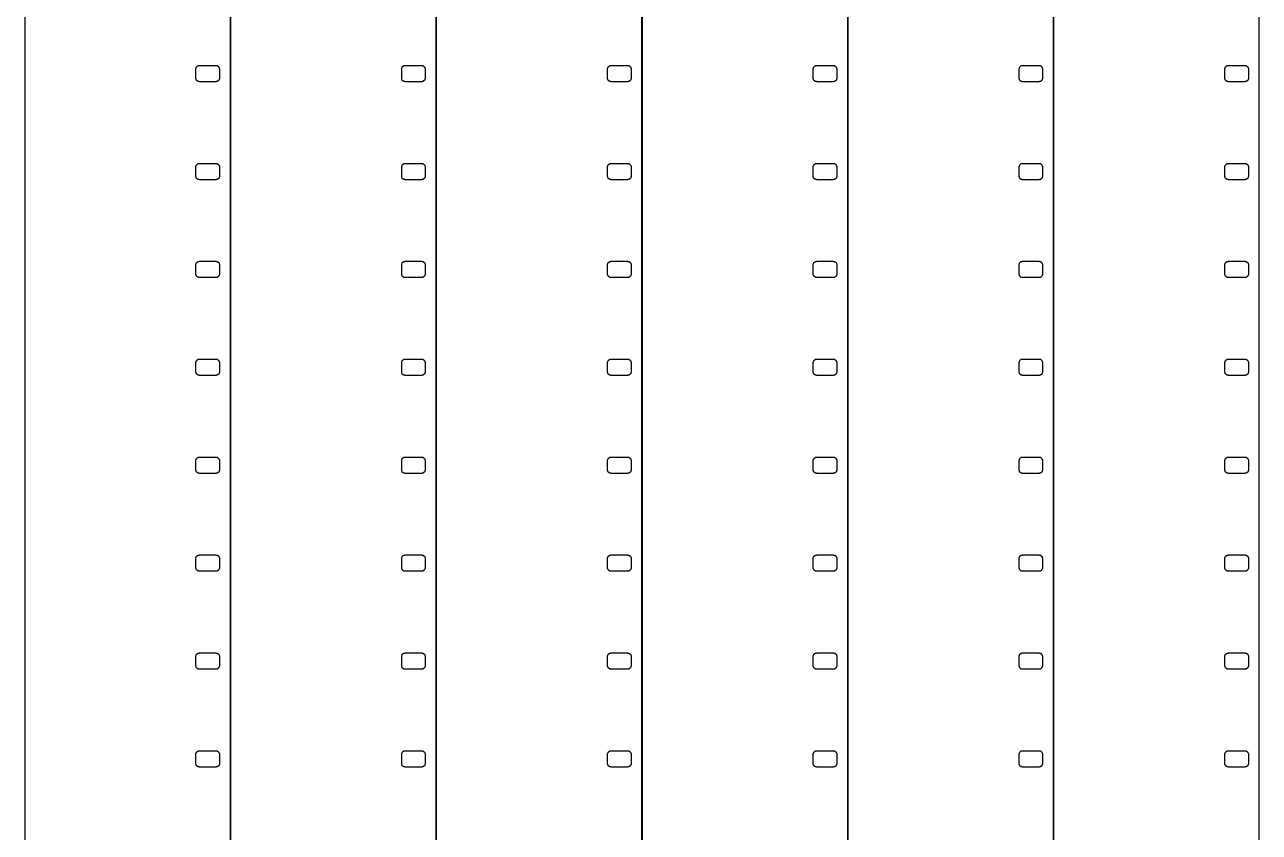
# Model space of a CAD drawing. Header units: metres. Extents: x -8 to 184, y -126 to 126.
# Drawn here: x 88.1 to 184.1, y -62.9 to 0 of the extents above; entities that cross this region are included whole.
import ezdxf

# ---------------------------------------------------------------- set-up
doc = ezdxf.new("R2010")
doc.units = ezdxf.units.M

msp = doc.modelspace()

# ---------------------------------------------------------------- linework, layer by layer
for p, q in [((88.06, 125.73), (88.06, -125.73)), ((104.06, -125.73), (104.06, 125.73)), ((104.07, 125.73), (104.07, -125.73)), ((120.07, -125.73), (120.07, 125.73)), ((120.08, 125.73), (120.08, -125.73)), ((136.08, -125.73), (136.08, 125.73)), ((136.09, 125.73), (136.09, -125.73)), ((152.09, -125.73), (152.09, 125.73)), ((152.1, 125.73), (152.1, -125.73)), ((168.1, -125.73), (168.1, 125.73)), ((168.11, 125.73), (168.11, -125.73)), ((184.11, -125.73), (184.11, 125.73)), ((101.381, -3.42499), (101.429, -3.27805)), ((101.381, -4.19499), (101.381, -3.42499)), ((101.429, -3.27805), (101.554, -3.18723)), ((101.554, -3.18723), (101.631, -3.18723)), ((101.631, -3.18723), (101.631, -3.17499)), ((101.631, -3.17499), (102.96, -3.17499)), ((102.96, -3.17499), (102.96, -3.18723)), ((102.96, -3.18723), (103.037, -3.18723)), ((103.037, -3.18723), (103.162, -3.27805)), ((103.162, -3.27805), (103.21, -3.42499)), ((103.21, -3.42499), (103.21, -4.19499)), ((117.391, -3.42499), (117.439, -3.27805)), ((117.391, -4.19499), (117.391, -3.42499)), ((117.439, -3.27805), (117.564, -3.18723)), ((117.564, -3.18723), (117.641, -3.18723)), ((117.641, -3.18723), (117.641, -3.17499)), ((117.641, -3.17499), (118.97, -3.17499)), ((118.97, -3.17499), (118.97, -3.18723)), ((118.97, -3.18723), (119.047, -3.18723)), ((119.047, -3.18723), (119.172, -3.27805)), ((119.172, -3.27805), (119.22, -3.42499)), ((119.22, -3.42499), (119.22, -4.19499)), ((133.401, -3.42499), (133.449, -3.27805)), ((133.401, -4.19499), (133.401, -3.42499)), ((133.449, -3.27805), (133.574, -3.18723)), ((133.574, -3.18723), (133.651, -3.18723)), ((133.651, -3.18723), (133.651, -3.17499)), ((133.651, -3.17499), (134.98, -3.17499)), ((134.98, -3.17499), (134.98, -3.18723)), ((134.98, -3.18723), (135.057, -3.18723)), ((135.057, -3.18723), (135.182, -3.27805)), ((135.182, -3.27805), (135.23, -3.42499)), ((135.23, -3.42499), (135.23, -4.19499)), ((149.411, -3.42499), (149.459, -3.27805)), ((149.411, -4.19499), (149.411, -3.42499)), ((149.459, -3.27805), (149.584, -3.18723)), ((149.584, -3.18723), (149.661, -3.18723)), ((149.661, -3.18723), (149.661, -3.17499)), ((149.661, -3.17499), (150.99, -3.17499)), ((150.99, -3.17499), (150.99, -3.18723)), ((150.99, -3.18723), (151.067, -3.18723)), ((151.067, -3.18723), (151.192, -3.27805)), ((151.192, -3.27805), (151.24, -3.42499)), ((151.24, -3.42499), (151.24, -4.19499)), ((165.421, -3.42499), (165.469, -3.27805)), ((165.421, -4.19499), (165.421, -3.42499)), ((165.469, -3.27805), (165.594, -3.18723)), ((165.594, -3.18723), (165.671, -3.18723)), ((165.671, -3.18723), (165.671, -3.17499)), ((165.671, -3.17499), (167, -3.17499)), ((167, -3.17499), (167, -3.18723)), ((167, -3.18723), (167.077, -3.18723)), ((167.077, -3.18723), (167.202, -3.27805)), ((167.202, -3.27805), (167.25, -3.42499)), ((167.25, -3.42499), (167.25, -4.19499)), ((181.431, -3.42499), (181.479, -3.27805)), ((181.431, -4.19499), (181.431, -3.42499)), ((181.479, -3.27805), (181.604, -3.18723)), ((181.604, -3.18723), (181.681, -3.18723)), ((181.681, -3.18723), (181.681, -3.17499)), ((181.681, -3.17499), (183.01, -3.17499)), ((183.01, -3.17499), (183.01, -3.18723)), ((183.01, -3.18723), (183.087, -3.18723)), ((183.087, -3.18723), (183.212, -3.27805)), ((183.212, -3.27805), (183.26, -3.42499)), ((183.26, -3.42499), (183.26, -4.19499)), ((101.429, -4.34193), (101.381, -4.19499)), ((101.554, -4.43275), (101.429, -4.34193)), ((101.631, -4.43275), (101.554, -4.43275)), ((101.631, -4.44499), (101.631, -4.43275)), ((102.96, -4.44499), (101.631, -4.44499)), ((103.037, -4.43275), (102.96, -4.43275)), ((102.96, -4.43275), (102.96, -4.44499)), ((103.162, -4.34193), (103.037, -4.43275)), ((103.21, -4.19499), (103.162, -4.34193)), ((117.439, -4.34193), (117.391, -4.19499)), ((117.564, -4.43275), (117.439, -4.34193)), ((117.641, -4.43275), (117.564, -4.43275)), ((117.641, -4.44499), (117.641, -4.43275)), ((118.97, -4.44499), (117.641, -4.44499)), ((119.047, -4.43275), (118.97, -4.43275)), ((118.97, -4.43275), (118.97, -4.44499)), ((119.172, -4.34193), (119.047, -4.43275)), ((119.22, -4.19499), (119.172, -4.34193)), ((133.449, -4.34193), (133.401, -4.19499)), ((133.574, -4.43275), (133.449, -4.34193)), ((133.651, -4.43275), (133.574, -4.43275)), ((133.651, -4.44499), (133.651, -4.43275)), ((134.98, -4.44499), (133.651, -4.44499)), ((135.057, -4.43275), (134.98, -4.43275)), ((134.98, -4.43275), (134.98, -4.44499)), ((135.182, -4.34193), (135.057, -4.43275)), ((135.23, -4.19499), (135.182, -4.34193)), ((149.459, -4.34193), (149.411, -4.19499)), ((149.584, -4.43275), (149.459, -4.34193)), ((149.661, -4.43275), (149.584, -4.43275)), ((149.661, -4.44499), (149.661, -4.43275)), ((150.99, -4.44499), (149.661, -4.44499)), ((151.067, -4.43275), (150.99, -4.43275)), ((150.99, -4.43275), (150.99, -4.44499)), ((151.192, -4.34193), (151.067, -4.43275)), ((151.24, -4.19499), (151.192, -4.34193)), ((165.469, -4.34193), (165.421, -4.19499)), ((165.594, -4.43275), (165.469, -4.34193)), ((165.671, -4.43275), (165.594, -4.43275)), ((165.671, -4.44499), (165.671, -4.43275)), ((167, -4.44499), (165.671, -4.44499)), ((167.077, -4.43275), (167, -4.43275)), ((167, -4.43275), (167, -4.44499)), ((167.202, -4.34193), (167.077, -4.43275)), ((167.25, -4.19499), (167.202, -4.34193)), ((181.479, -4.34193), (181.431, -4.19499)), ((181.604, -4.43275), (181.479, -4.34193)), ((181.681, -4.43275), (181.604, -4.43275)), ((181.681, -4.44499), (181.681, -4.43275)), ((183.01, -4.44499), (181.681, -4.44499)), ((183.087, -4.43275), (183.01, -4.43275)), ((183.01, -4.43275), (183.01, -4.44499)), ((183.212, -4.34193), (183.087, -4.43275)), ((183.26, -4.19499), (183.212, -4.34193)), ((101.381, -11.045), (101.429, -10.898)), ((101.381, -11.815), (101.381, -11.045)), ((101.429, -10.898), (101.554, -10.8072)), ((101.554, -10.8072), (101.631, -10.8072)), ((101.631, -10.8072), (101.631, -10.795)), ((101.631, -10.795), (102.96, -10.795)), ((102.96, -10.795), (102.96, -10.8072)), ((102.96, -10.8072), (103.037, -10.8072)), ((103.037, -10.8072), (103.162, -10.898)), ((103.162, -10.898), (103.21, -11.045)), ((103.21, -11.045), (103.21, -11.815)), ((117.391, -11.045), (117.439, -10.898)), ((117.391, -11.815), (117.391, -11.045)), ((117.439, -10.898), (117.564, -10.8072)), ((117.564, -10.8072), (117.641, -10.8072)), ((117.641, -10.8072), (117.641, -10.795)), ((117.641, -10.795), (118.97, -10.795)), ((118.97, -10.795), (118.97, -10.8072)), ((118.97, -10.8072), (119.047, -10.8072)), ((119.047, -10.8072), (119.172, -10.898)), ((119.172, -10.898), (119.22, -11.045)), ((119.22, -11.045), (119.22, -11.815)), ((133.401, -11.045), (133.449, -10.898)), ((133.401, -11.815), (133.401, -11.045)), ((133.449, -10.898), (133.574, -10.8072)), ((133.574, -10.8072), (133.651, -10.8072)), ((133.651, -10.8072), (133.651, -10.795)), ((133.651, -10.795), (134.98, -10.795)), ((134.98, -10.795), (134.98, -10.8072)), ((134.98, -10.8072), (135.057, -10.8072)), ((135.057, -10.8072), (135.182, -10.898)), ((135.182, -10.898), (135.23, -11.045)), ((135.23, -11.045), (135.23, -11.815)), ((149.411, -11.045), (149.459, -10.898)), ((149.411, -11.815), (149.411, -11.045)), ((149.459, -10.898), (149.584, -10.8072)), ((149.584, -10.8072), (149.661, -10.8072)), ((149.661, -10.8072), (149.661, -10.795)), ((149.661, -10.795), (150.99, -10.795)), ((150.99, -10.795), (150.99, -10.8072)), ((150.99, -10.8072), (151.067, -10.8072)), ((151.067, -10.8072), (151.192, -10.898)), ((151.192, -10.898), (151.24, -11.045)), ((151.24, -11.045), (151.24, -11.815)), ((165.421, -11.045), (165.469, -10.898)), ((165.421, -11.815), (165.421, -11.045)), ((165.469, -10.898), (165.594, -10.8072)), ((165.594, -10.8072), (165.671, -10.8072)), ((165.671, -10.8072), (165.671, -10.795)), ((165.671, -10.795), (167, -10.795)), ((167, -10.795), (167, -10.8072)), ((167, -10.8072), (167.077, -10.8072)), ((167.077, -10.8072), (167.202, -10.898)), ((167.202, -10.898), (167.25, -11.045)), ((167.25, -11.045), (167.25, -11.815)), ((181.431, -11.045), (181.479, -10.898)), ((181.431, -11.815), (181.431, -11.045)), ((181.479, -10.898), (181.604, -10.8072)), ((181.604, -10.8072), (181.681, -10.8072)), ((181.681, -10.8072), (181.681, -10.795)), ((181.681, -10.795), (183.01, -10.795)), ((183.01, -10.795), (183.01, -10.8072)), ((183.01, -10.8072), (183.087, -10.8072)), ((183.087, -10.8072), (183.212, -10.898)), ((183.212, -10.898), (183.26, -11.045)), ((183.26, -11.045), (183.26, -11.815)), ((101.429, -11.9619), (101.381, -11.815)), ((101.554, -12.0527), (101.429, -11.9619)), ((101.631, -12.0527), (101.554, -12.0527)), ((101.631, -12.065), (101.631, -12.0527)), ((102.96, -12.065), (101.631, -12.065)), ((103.037, -12.0527), (102.96, -12.0527)), ((102.96, -12.0527), (102.96, -12.065)), ((103.162, -11.9619), (103.037, -12.0527)), ((103.21, -11.815), (103.162, -11.9619)), ((117.439, -11.9619), (117.391, -11.815)), ((117.564, -12.0527), (117.439, -11.9619)), ((117.641, -12.0527), (117.564, -12.0527)), ((117.641, -12.065), (117.641, -12.0527)), ((118.97, -12.065), (117.641, -12.065)), ((119.047, -12.0527), (118.97, -12.0527)), ((118.97, -12.0527), (118.97, -12.065)), ((119.172, -11.9619), (119.047, -12.0527)), ((119.22, -11.815), (119.172, -11.9619)), ((133.449, -11.9619), (133.401, -11.815)), ((133.574, -12.0527), (133.449, -11.9619)), ((133.651, -12.0527), (133.574, -12.0527)), ((133.651, -12.065), (133.651, -12.0527)), ((134.98, -12.065), (133.651, -12.065)), ((135.057, -12.0527), (134.98, -12.0527)), ((134.98, -12.0527), (134.98, -12.065)), ((135.182, -11.9619), (135.057, -12.0527)), ((135.23, -11.815), (135.182, -11.9619)), ((149.459, -11.9619), (149.411, -11.815)), ((149.584, -12.0527), (149.459, -11.9619)), ((149.661, -12.0527), (149.584, -12.0527)), ((149.661, -12.065), (149.661, -12.0527)), ((150.99, -12.065), (149.661, -12.065)), ((151.067, -12.0527), (150.99, -12.0527)), ((150.99, -12.0527), (150.99, -12.065)), ((151.192, -11.9619), (151.067, -12.0527)), ((151.24, -11.815), (151.192, -11.9619)), ((165.469, -11.9619), (165.421, -11.815)), ((165.594, -12.0527), (165.469, -11.9619)), ((165.671, -12.0527), (165.594, -12.0527)), ((165.671, -12.065), (165.671, -12.0527)), ((167, -12.065), (165.671, -12.065)), ((167.077, -12.0527), (167, -12.0527)), ((167, -12.0527), (167, -12.065)), ((167.202, -11.9619), (167.077, -12.0527)), ((167.25, -11.815), (167.202, -11.9619)), ((181.479, -11.9619), (181.431, -11.815)), ((181.604, -12.0527), (181.479, -11.9619)), ((181.681, -12.0527), (181.604, -12.0527)), ((181.681, -12.065), (181.681, -12.0527)), ((183.01, -12.065), (181.681, -12.065)), ((183.087, -12.0527), (183.01, -12.0527)), ((183.01, -12.0527), (183.01, -12.065)), ((183.212, -11.9619), (183.087, -12.0527)), ((183.26, -11.815), (183.212, -11.9619)), ((101.381, -18.665), (101.429, -18.5181)), ((101.381, -19.435), (101.381, -18.665)), ((101.429, -18.5181), (101.554, -18.4272)), ((101.554, -18.4272), (101.631, -18.4272)), ((101.631, -18.4272), (101.631, -18.415)), ((101.631, -18.415), (102.96, -18.415)), ((102.96, -18.415), (102.96, -18.4272)), ((102.96, -18.4272), (103.037, -18.4272)), ((103.037, -18.4272), (103.162, -18.5181)), ((103.162, -18.5181), (103.21, -18.665)), ((103.21, -18.665), (103.21, -19.435)), ((117.391, -18.665), (117.439, -18.5181)), ((117.391, -19.435), (117.391, -18.665)), ((117.439, -18.5181), (117.564, -18.4272)), ((117.564, -18.4272), (117.641, -18.4272)), ((117.641, -18.4272), (117.641, -18.415)), ((117.641, -18.415), (118.97, -18.415)), ((118.97, -18.415), (118.97, -18.4272)), ((118.97, -18.4272), (119.047, -18.4272)), ((119.047, -18.4272), (119.172, -18.5181)), ((119.172, -18.5181), (119.22, -18.665)), ((119.22, -18.665), (119.22, -19.435)), ((133.401, -18.665), (133.449, -18.5181)), ((133.401, -19.435), (133.401, -18.665)), ((133.449, -18.5181), (133.574, -18.4272)), ((133.574, -18.4272), (133.651, -18.4272)), ((133.651, -18.4272), (133.651, -18.415)), ((133.651, -18.415), (134.98, -18.415)), ((134.98, -18.415), (134.98, -18.4272)), ((134.98, -18.4272), (135.057, -18.4272)), ((135.057, -18.4272), (135.182, -18.5181)), ((135.182, -18.5181), (135.23, -18.665)), ((135.23, -18.665), (135.23, -19.435)), ((149.411, -18.665), (149.459, -18.5181)), ((149.411, -19.435), (149.411, -18.665)), ((149.459, -18.5181), (149.584, -18.4272)), ((149.584, -18.4272), (149.661, -18.4272)), ((149.661, -18.4272), (149.661, -18.415)), ((149.661, -18.415), (150.99, -18.415)), ((150.99, -18.415), (150.99, -18.4272)), ((150.99, -18.4272), (151.067, -18.4272)), ((151.067, -18.4272), (151.192, -18.5181)), ((151.192, -18.5181), (151.24, -18.665)), ((151.24, -18.665), (151.24, -19.435)), ((165.421, -18.665), (165.469, -18.5181)), ((165.421, -19.435), (165.421, -18.665)), ((165.469, -18.5181), (165.594, -18.4272)), ((165.594, -18.4272), (165.671, -18.4272)), ((165.671, -18.4272), (165.671, -18.415)), ((165.671, -18.415), (167, -18.415)), ((167, -18.415), (167, -18.4272)), ((167, -18.4272), (167.077, -18.4272)), ((167.077, -18.4272), (167.202, -18.5181)), ((167.202, -18.5181), (167.25, -18.665)), ((167.25, -18.665), (167.25, -19.435)), ((181.431, -18.665), (181.479, -18.5181)), ((181.431, -19.435), (181.431, -18.665)), ((181.479, -18.5181), (181.604, -18.4272)), ((181.604, -18.4272), (181.681, -18.4272)), ((181.681, -18.4272), (181.681, -18.415)), ((181.681, -18.415), (183.01, -18.415)), ((183.01, -18.415), (183.01, -18.4272)), ((183.01, -18.4272), (183.087, -18.4272)), ((183.087, -18.4272), (183.212, -18.5181)), ((183.212, -18.5181), (183.26, -18.665)), ((183.26, -18.665), (183.26, -19.435)), ((101.429, -19.5819), (101.381, -19.435)), ((101.554, -19.6728), (101.429, -19.5819)), ((101.631, -19.6728), (101.554, -19.6728)), ((101.631, -19.685), (101.631, -19.6728)), ((102.96, -19.685), (101.631, -19.685)), ((103.037, -19.6728), (102.96, -19.6728)), ((102.96, -19.6728), (102.96, -19.685)), ((103.162, -19.5819), (103.037, -19.6728)), ((103.21, -19.435), (103.162, -19.5819)), ((117.439, -19.5819), (117.391, -19.435)), ((117.564, -19.6728), (117.439, -19.5819)), ((117.641, -19.6728), (117.564, -19.6728)), ((117.641, -19.685), (117.641, -19.6728)), ((118.97, -19.685), (117.641, -19.685)), ((119.047, -19.6728), (118.97, -19.6728)), ((118.97, -19.6728), (118.97, -19.685)), ((119.172, -19.5819), (119.047, -19.6728)), ((119.22, -19.435), (119.172, -19.5819)), ((133.449, -19.5819), (133.401, -19.435)), ((133.574, -19.6728), (133.449, -19.5819)), ((133.651, -19.6728), (133.574, -19.6728)), ((133.651, -19.685), (133.651, -19.6728)), ((134.98, -19.685), (133.651, -19.685)), ((135.057, -19.6728), (134.98, -19.6728)), ((134.98, -19.6728), (134.98, -19.685)), ((135.182, -19.5819), (135.057, -19.6728)), ((135.23, -19.435), (135.182, -19.5819)), ((149.459, -19.5819), (149.411, -19.435)), ((149.584, -19.6728), (149.459, -19.5819)), ((149.661, -19.6728), (149.584, -19.6728)), ((149.661, -19.685), (149.661, -19.6728)), ((150.99, -19.685), (149.661, -19.685)), ((151.067, -19.6728), (150.99, -19.6728)), ((150.99, -19.6728), (150.99, -19.685)), ((151.192, -19.5819), (151.067, -19.6728)), ((151.24, -19.435), (151.192, -19.5819)), ((165.469, -19.5819), (165.421, -19.435)), ((165.594, -19.6728), (165.469, -19.5819)), ((165.671, -19.6728), (165.594, -19.6728)), ((165.671, -19.685), (165.671, -19.6728)), ((167, -19.685), (165.671, -19.685)), ((167.077, -19.6728), (167, -19.6728)), ((167, -19.6728), (167, -19.685)), ((167.202, -19.5819), (167.077, -19.6728)), ((167.25, -19.435), (167.202, -19.5819)), ((181.479, -19.5819), (181.431, -19.435)), ((181.604, -19.6728), (181.479, -19.5819)), ((181.681, -19.6728), (181.604, -19.6728)), ((181.681, -19.685), (181.681, -19.6728)), ((183.01, -19.685), (181.681, -19.685)), ((183.087, -19.6728), (183.01, -19.6728)), ((183.01, -19.6728), (183.01, -19.685)), ((183.212, -19.5819), (183.087, -19.6728)), ((183.26, -19.435), (183.212, -19.5819)), ((101.381, -26.285), (101.429, -26.138)), ((101.381, -27.055), (101.381, -26.285)), ((101.429, -26.138), (101.554, -26.0472)), ((101.554, -26.0472), (101.631, -26.0472)), ((101.631, -26.0472), (101.631, -26.035)), ((101.631, -26.035), (102.96, -26.035)), ((102.96, -26.035), (102.96, -26.0472)), ((102.96, -26.0472), (103.037, -26.0472)), ((103.037, -26.0472), (103.162, -26.138)), ((103.162, -26.138), (103.21, -26.285)), ((103.21, -26.285), (103.21, -27.055)), ((117.391, -26.285), (117.439, -26.138)), ((117.391, -27.055), (117.391, -26.285)), ((117.439, -26.138), (117.564, -26.0472)), ((117.564, -26.0472), (117.641, -26.0472)), ((117.641, -26.0472), (117.641, -26.035)), ((117.641, -26.035), (118.97, -26.035)), ((118.97, -26.035), (118.97, -26.0472)), ((118.97, -26.0472), (119.047, -26.0472)), ((119.047, -26.0472), (119.172, -26.138)), ((119.172, -26.138), (119.22, -26.285)), ((119.22, -26.285), (119.22, -27.055)), ((133.401, -26.285), (133.449, -26.138)), ((133.401, -27.055), (133.401, -26.285)), ((133.449, -26.138), (133.574, -26.0472)), ((133.574, -26.0472), (133.651, -26.0472)), ((133.651, -26.0472), (133.651, -26.035)), ((133.651, -26.035), (134.98, -26.035)), ((134.98, -26.035), (134.98, -26.0472)), ((134.98, -26.0472), (135.057, -26.0472)), ((135.057, -26.0472), (135.182, -26.138)), ((135.182, -26.138), (135.23, -26.285)), ((135.23, -26.285), (135.23, -27.055)), ((149.411, -26.285), (149.459, -26.138)), ((149.411, -27.055), (149.411, -26.285)), ((149.459, -26.138), (149.584, -26.0472)), ((149.584, -26.0472), (149.661, -26.0472)), ((149.661, -26.0472), (149.661, -26.035)), ((149.661, -26.035), (150.99, -26.035)), ((150.99, -26.035), (150.99, -26.0472)), ((150.99, -26.0472), (151.067, -26.0472)), ((151.067, -26.0472), (151.192, -26.138)), ((151.192, -26.138), (151.24, -26.285)), ((151.24, -26.285), (151.24, -27.055)), ((165.421, -26.285), (165.469, -26.138)), ((165.421, -27.055), (165.421, -26.285)), ((165.469, -26.138), (165.594, -26.0472)), ((165.594, -26.0472), (165.671, -26.0472)), ((165.671, -26.0472), (165.671, -26.035)), ((165.671, -26.035), (167, -26.035)), ((167, -26.035), (167, -26.0472)), ((167, -26.0472), (167.077, -26.0472)), ((167.077, -26.0472), (167.202, -26.138)), ((167.202, -26.138), (167.25, -26.285)), ((167.25, -26.285), (167.25, -27.055)), ((181.431, -26.285), (181.479, -26.138)), ((181.431, -27.055), (181.431, -26.285)), ((181.479, -26.138), (181.604, -26.0472)), ((181.604, -26.0472), (181.681, -26.0472)), ((181.681, -26.0472), (181.681, -26.035)), ((181.681, -26.035), (183.01, -26.035)), ((183.01, -26.035), (183.01, -26.0472)), ((183.01, -26.0472), (183.087, -26.0472)), ((183.087, -26.0472), (183.212, -26.138)), ((183.212, -26.138), (183.26, -26.285)), ((183.26, -26.285), (183.26, -27.055)), ((101.429, -27.2019), (101.381, -27.055)), ((101.554, -27.2928), (101.429, -27.2019)), ((101.631, -27.2928), (101.554, -27.2928)), ((101.631, -27.305), (101.631, -27.2928)), ((102.96, -27.305), (101.631, -27.305)), ((103.037, -27.2928), (102.96, -27.2928)), ((102.96, -27.2928), (102.96, -27.305)), ((103.162, -27.2019), (103.037, -27.2928)), ((103.21, -27.055), (103.162, -27.2019)), ((117.439, -27.2019), (117.391, -27.055)), ((117.564, -27.2928), (117.439, -27.2019)), ((117.641, -27.2928), (117.564, -27.2928)), ((117.641, -27.305), (117.641, -27.2928)), ((118.97, -27.305), (117.641, -27.305)), ((119.047, -27.2928), (118.97, -27.2928)), ((118.97, -27.2928), (118.97, -27.305)), ((119.172, -27.2019), (119.047, -27.2928)), ((119.22, -27.055), (119.172, -27.2019)), ((133.449, -27.2019), (133.401, -27.055)), ((133.574, -27.2928), (133.449, -27.2019)), ((133.651, -27.2928), (133.574, -27.2928)), ((133.651, -27.305), (133.651, -27.2928)), ((134.98, -27.305), (133.651, -27.305)), ((135.057, -27.2928), (134.98, -27.2928)), ((134.98, -27.2928), (134.98, -27.305)), ((135.182, -27.2019), (135.057, -27.2928)), ((135.23, -27.055), (135.182, -27.2019)), ((149.459, -27.2019), (149.411, -27.055)), ((149.584, -27.2928), (149.459, -27.2019)), ((149.661, -27.2928), (149.584, -27.2928)), ((149.661, -27.305), (149.661, -27.2928)), ((150.99, -27.305), (149.661, -27.305)), ((151.067, -27.2928), (150.99, -27.2928)), ((150.99, -27.2928), (150.99, -27.305)), ((151.192, -27.2019), (151.067, -27.2928)), ((151.24, -27.055), (151.192, -27.2019)), ((165.469, -27.2019), (165.421, -27.055)), ((165.594, -27.2928), (165.469, -27.2019)), ((165.671, -27.2928), (165.594, -27.2928)), ((165.671, -27.305), (165.671, -27.2928)), ((167, -27.305), (165.671, -27.305)), ((167.077, -27.2928), (167, -27.2928)), ((167, -27.2928), (167, -27.305)), ((167.202, -27.2019), (167.077, -27.2928)), ((167.25, -27.055), (167.202, -27.2019)), ((181.479, -27.2019), (181.431, -27.055)), ((181.604, -27.2928), (181.479, -27.2019)), ((181.681, -27.2928), (181.604, -27.2928)), ((181.681, -27.305), (181.681, -27.2928)), ((183.01, -27.305), (181.681, -27.305)), ((183.087, -27.2928), (183.01, -27.2928)), ((183.01, -27.2928), (183.01, -27.305)), ((183.212, -27.2019), (183.087, -27.2928)), ((183.26, -27.055), (183.212, -27.2019)), ((101.381, -33.905), (101.429, -33.758)), ((101.381, -34.675), (101.381, -33.905)), ((101.429, -33.758), (101.554, -33.6672)), ((101.554, -33.6672), (101.631, -33.6672)), ((101.631, -33.6672), (101.631, -33.655)), ((101.631, -33.655), (102.96, -33.655)), ((102.96, -33.655), (102.96, -33.6672)), ((102.96, -33.6672), (103.037, -33.6672)), ((103.037, -33.6672), (103.162, -33.758)), ((103.162, -33.758), (103.21, -33.905)), ((103.21, -33.905), (103.21, -34.675)), ((117.391, -33.905), (117.439, -33.758)), ((117.391, -34.675), (117.391, -33.905)), ((117.439, -33.758), (117.564, -33.6672)), ((117.564, -33.6672), (117.641, -33.6672)), ((117.641, -33.6672), (117.641, -33.655)), ((117.641, -33.655), (118.97, -33.655)), ((118.97, -33.655), (118.97, -33.6672)), ((118.97, -33.6672), (119.047, -33.6672)), ((119.047, -33.6672), (119.172, -33.758)), ((119.172, -33.758), (119.22, -33.905)), ((119.22, -33.905), (119.22, -34.675)), ((133.401, -33.905), (133.449, -33.758)), ((133.401, -34.675), (133.401, -33.905)), ((133.449, -33.758), (133.574, -33.6672)), ((133.574, -33.6672), (133.651, -33.6672)), ((133.651, -33.6672), (133.651, -33.655)), ((133.651, -33.655), (134.98, -33.655)), ((134.98, -33.655), (134.98, -33.6672)), ((134.98, -33.6672), (135.057, -33.6672)), ((135.057, -33.6672), (135.182, -33.758)), ((135.182, -33.758), (135.23, -33.905)), ((135.23, -33.905), (135.23, -34.675)), ((149.411, -33.905), (149.459, -33.758)), ((149.411, -34.675), (149.411, -33.905)), ((149.459, -33.758), (149.584, -33.6672)), ((149.584, -33.6672), (149.661, -33.6672)), ((149.661, -33.6672), (149.661, -33.655)), ((149.661, -33.655), (150.99, -33.655)), ((150.99, -33.655), (150.99, -33.6672)), ((150.99, -33.6672), (151.067, -33.6672)), ((151.067, -33.6672), (151.192, -33.758)), ((151.192, -33.758), (151.24, -33.905)), ((151.24, -33.905), (151.24, -34.675)), ((165.421, -33.905), (165.469, -33.758)), ((165.421, -34.675), (165.421, -33.905)), ((165.469, -33.758), (165.594, -33.6672)), ((165.594, -33.6672), (165.671, -33.6672)), ((165.671, -33.6672), (165.671, -33.655)), ((165.671, -33.655), (167, -33.655)), ((167, -33.655), (167, -33.6672)), ((167, -33.6672), (167.077, -33.6672)), ((167.077, -33.6672), (167.202, -33.758)), ((167.202, -33.758), (167.25, -33.905)), ((167.25, -33.905), (167.25, -34.675)), ((181.431, -33.905), (181.479, -33.758)), ((181.431, -34.675), (181.431, -33.905)), ((181.479, -33.758), (181.604, -33.6672)), ((181.604, -33.6672), (181.681, -33.6672)), ((181.681, -33.6672), (181.681, -33.655)), ((181.681, -33.655), (183.01, -33.655)), ((183.01, -33.655), (183.01, -33.6672)), ((183.01, -33.6672), (183.087, -33.6672)), ((183.087, -33.6672), (183.212, -33.758)), ((183.212, -33.758), (183.26, -33.905)), ((183.26, -33.905), (183.26, -34.675)), ((101.429, -34.8219), (101.381, -34.675)), ((101.554, -34.9128), (101.429, -34.8219)), ((101.631, -34.9128), (101.554, -34.9128)), ((101.631, -34.925), (101.631, -34.9128)), ((102.96, -34.925), (101.631, -34.925)), ((103.037, -34.9128), (102.96, -34.9128)), ((102.96, -34.9128), (102.96, -34.925)), ((103.162, -34.8219), (103.037, -34.9128)), ((103.21, -34.675), (103.162, -34.8219)), ((117.439, -34.8219), (117.391, -34.675)), ((117.564, -34.9128), (117.439, -34.8219)), ((117.641, -34.9128), (117.564, -34.9128)), ((117.641, -34.925), (117.641, -34.9128)), ((118.97, -34.925), (117.641, -34.925)), ((119.047, -34.9128), (118.97, -34.9128)), ((118.97, -34.9128), (118.97, -34.925)), ((119.172, -34.8219), (119.047, -34.9128)), ((119.22, -34.675), (119.172, -34.8219)), ((133.449, -34.8219), (133.401, -34.675)), ((133.574, -34.9128), (133.449, -34.8219)), ((133.651, -34.9128), (133.574, -34.9128)), ((133.651, -34.925), (133.651, -34.9128)), ((134.98, -34.925), (133.651, -34.925)), ((135.057, -34.9128), (134.98, -34.9128)), ((134.98, -34.9128), (134.98, -34.925)), ((135.182, -34.8219), (135.057, -34.9128)), ((135.23, -34.675), (135.182, -34.8219)), ((149.459, -34.8219), (149.411, -34.675)), ((149.584, -34.9128), (149.459, -34.8219)), ((149.661, -34.9128), (149.584, -34.9128)), ((149.661, -34.925), (149.661, -34.9128)), ((150.99, -34.925), (149.661, -34.925)), ((151.067, -34.9128), (150.99, -34.9128)), ((150.99, -34.9128), (150.99, -34.925)), ((151.192, -34.8219), (151.067, -34.9128)), ((151.24, -34.675), (151.192, -34.8219)), ((165.469, -34.8219), (165.421, -34.675)), ((165.594, -34.9128), (165.469, -34.8219)), ((165.671, -34.9128), (165.594, -34.9128)), ((165.671, -34.925), (165.671, -34.9128)), ((167, -34.925), (165.671, -34.925)), ((167.077, -34.9128), (167, -34.9128)), ((167, -34.9128), (167, -34.925)), ((167.202, -34.8219), (167.077, -34.9128)), ((167.25, -34.675), (167.202, -34.8219)), ((181.479, -34.8219), (181.431, -34.675)), ((181.604, -34.9128), (181.479, -34.8219)), ((181.681, -34.9128), (181.604, -34.9128)), ((181.681, -34.925), (181.681, -34.9128)), ((183.01, -34.925), (181.681, -34.925)), ((183.087, -34.9128), (183.01, -34.9128)), ((183.01, -34.9128), (183.01, -34.925)), ((183.212, -34.8219), (183.087, -34.9128)), ((183.26, -34.675), (183.212, -34.8219)), ((101.429, -41.3781), (101.554, -41.2872)), ((101.554, -41.2872), (101.631, -41.2872)), ((101.631, -41.2872), (101.631, -41.275)), ((101.631, -41.275), (102.96, -41.275)), ((102.96, -41.275), (102.96, -41.2872)), ((102.96, -41.2872), (103.037, -41.2872)), ((103.037, -41.2872), (103.162, -41.3781)), ((117.439, -41.3781), (117.564, -41.2872)), ((117.564, -41.2872), (117.641, -41.2872)), ((117.641, -41.2872), (117.641, -41.275)), ((117.641, -41.275), (118.97, -41.275)), ((118.97, -41.275), (118.97, -41.2872)), ((118.97, -41.2872), (119.047, -41.2872)), ((119.047, -41.2872), (119.172, -41.3781)), ((133.449, -41.3781), (133.574, -41.2872)), ((133.574, -41.2872), (133.651, -41.2872)), ((133.651, -41.2872), (133.651, -41.275)), ((133.651, -41.275), (134.98, -41.275)), ((134.98, -41.275), (134.98, -41.2872)), ((134.98, -41.2872), (135.057, -41.2872)), ((135.057, -41.2872), (135.182, -41.3781)), ((149.459, -41.3781), (149.584, -41.2872)), ((149.584, -41.2872), (149.661, -41.2872)), ((149.661, -41.2872), (149.661, -41.275)), ((149.661, -41.275), (150.99, -41.275)), ((150.99, -41.275), (150.99, -41.2872)), ((150.99, -41.2872), (151.067, -41.2872)), ((151.067, -41.2872), (151.192, -41.3781)), ((165.469, -41.3781), (165.594, -41.2872)), ((165.594, -41.2872), (165.671, -41.2872)), ((165.671, -41.2872), (165.671, -41.275)), ((165.671, -41.275), (167, -41.275)), ((167, -41.275), (167, -41.2872)), ((167, -41.2872), (167.077, -41.2872)), ((167.077, -41.2872), (167.202, -41.3781)), ((181.479, -41.3781), (181.604, -41.2872)), ((181.604, -41.2872), (181.681, -41.2872)), ((181.681, -41.2872), (181.681, -41.275)), ((181.681, -41.275), (183.01, -41.275)), ((183.01, -41.275), (183.01, -41.2872)), ((183.01, -41.2872), (183.087, -41.2872)), ((183.087, -41.2872), (183.212, -41.3781)), ((101.381, -41.525), (101.429, -41.3781)), ((101.381, -42.295), (101.381, -41.525)), ((103.162, -41.3781), (103.21, -41.525)), ((103.21, -41.525), (103.21, -42.295)), ((117.391, -41.525), (117.439, -41.3781)), ((117.391, -42.295), (117.391, -41.525)), ((119.172, -41.3781), (119.22, -41.525)), ((119.22, -41.525), (119.22, -42.295)), ((133.401, -41.525), (133.449, -41.3781)), ((133.401, -42.295), (133.401, -41.525)), ((135.182, -41.3781), (135.23, -41.525)), ((135.23, -41.525), (135.23, -42.295)), ((149.411, -41.525), (149.459, -41.3781)), ((149.411, -42.295), (149.411, -41.525)), ((151.192, -41.3781), (151.24, -41.525)), ((151.24, -41.525), (151.24, -42.295)), ((165.421, -41.525), (165.469, -41.3781)), ((165.421, -42.295), (165.421, -41.525)), ((167.202, -41.3781), (167.25, -41.525)), ((167.25, -41.525), (167.25, -42.295)), ((181.431, -41.525), (181.479, -41.3781)), ((181.431, -42.295), (181.431, -41.525)), ((183.212, -41.3781), (183.26, -41.525)), ((183.26, -41.525), (183.26, -42.295)), ((101.429, -42.4419), (101.381, -42.295)), ((101.554, -42.5328), (101.429, -42.4419)), ((101.631, -42.5328), (101.554, -42.5328)), ((101.631, -42.545), (101.631, -42.5328)), ((102.96, -42.545), (101.631, -42.545)), ((103.037, -42.5328), (102.96, -42.5328)), ((102.96, -42.5328), (102.96, -42.545)), ((103.162, -42.4419), (103.037, -42.5328)), ((103.21, -42.295), (103.162, -42.4419)), ((117.439, -42.4419), (117.391, -42.295)), ((117.564, -42.5328), (117.439, -42.4419)), ((117.641, -42.5328), (117.564, -42.5328)), ((117.641, -42.545), (117.641, -42.5328)), ((118.97, -42.545), (117.641, -42.545)), ((119.047, -42.5328), (118.97, -42.5328)), ((118.97, -42.5328), (118.97, -42.545)), ((119.172, -42.4419), (119.047, -42.5328)), ((119.22, -42.295), (119.172, -42.4419)), ((133.449, -42.4419), (133.401, -42.295)), ((133.574, -42.5328), (133.449, -42.4419)), ((133.651, -42.5328), (133.574, -42.5328)), ((133.651, -42.545), (133.651, -42.5328)), ((134.98, -42.545), (133.651, -42.545)), ((135.057, -42.5328), (134.98, -42.5328)), ((134.98, -42.5328), (134.98, -42.545)), ((135.182, -42.4419), (135.057, -42.5328)), ((135.23, -42.295), (135.182, -42.4419)), ((149.459, -42.4419), (149.411, -42.295)), ((149.584, -42.5328), (149.459, -42.4419)), ((149.661, -42.5328), (149.584, -42.5328)), ((149.661, -42.545), (149.661, -42.5328)), ((150.99, -42.545), (149.661, -42.545)), ((151.067, -42.5328), (150.99, -42.5328)), ((150.99, -42.5328), (150.99, -42.545)), ((151.192, -42.4419), (151.067, -42.5328)), ((151.24, -42.295), (151.192, -42.4419)), ((165.469, -42.4419), (165.421, -42.295)), ((165.594, -42.5328), (165.469, -42.4419)), ((165.671, -42.5328), (165.594, -42.5328)), ((165.671, -42.545), (165.671, -42.5328)), ((167, -42.545), (165.671, -42.545)), ((167.077, -42.5328), (167, -42.5328)), ((167, -42.5328), (167, -42.545)), ((167.202, -42.4419), (167.077, -42.5328)), ((167.25, -42.295), (167.202, -42.4419)), ((181.479, -42.4419), (181.431, -42.295)), ((181.604, -42.5328), (181.479, -42.4419)), ((181.681, -42.5328), (181.604, -42.5328)), ((181.681, -42.545), (181.681, -42.5328)), ((183.01, -42.545), (181.681, -42.545)), ((183.087, -42.5328), (183.01, -42.5328)), ((183.01, -42.5328), (183.01, -42.545)), ((183.212, -42.4419), (183.087, -42.5328)), ((183.26, -42.295), (183.212, -42.4419)), ((101.429, -48.998), (101.554, -48.9072)), ((101.554, -48.9072), (101.631, -48.9072)), ((101.631, -48.9072), (101.631, -48.895)), ((101.631, -48.895), (102.96, -48.895)), ((102.96, -48.895), (102.96, -48.9072)), ((102.96, -48.9072), (103.037, -48.9072)), ((103.037, -48.9072), (103.162, -48.998)), ((117.439, -48.998), (117.564, -48.9072)), ((117.564, -48.9072), (117.641, -48.9072)), ((117.641, -48.9072), (117.641, -48.895)), ((117.641, -48.895), (118.97, -48.895)), ((118.97, -48.895), (118.97, -48.9072)), ((118.97, -48.9072), (119.047, -48.9072)), ((119.047, -48.9072), (119.172, -48.998)), ((133.449, -48.998), (133.574, -48.9072)), ((133.574, -48.9072), (133.651, -48.9072)), ((133.651, -48.9072), (133.651, -48.895)), ((133.651, -48.895), (134.98, -48.895)), ((134.98, -48.895), (134.98, -48.9072)), ((134.98, -48.9072), (135.057, -48.9072)), ((135.057, -48.9072), (135.182, -48.998)), ((149.459, -48.998), (149.584, -48.9072)), ((149.584, -48.9072), (149.661, -48.9072)), ((149.661, -48.9072), (149.661, -48.895)), ((149.661, -48.895), (150.99, -48.895)), ((150.99, -48.895), (150.99, -48.9072)), ((150.99, -48.9072), (151.067, -48.9072)), ((151.067, -48.9072), (151.192, -48.998)), ((165.469, -48.998), (165.594, -48.9072)), ((165.594, -48.9072), (165.671, -48.9072)), ((165.671, -48.9072), (165.671, -48.895)), ((165.671, -48.895), (167, -48.895)), ((167, -48.895), (167, -48.9072)), ((167, -48.9072), (167.077, -48.9072)), ((167.077, -48.9072), (167.202, -48.998)), ((181.479, -48.998), (181.604, -48.9072)), ((181.604, -48.9072), (181.681, -48.9072)), ((181.681, -48.9072), (181.681, -48.895)), ((181.681, -48.895), (183.01, -48.895)), ((183.01, -48.895), (183.01, -48.9072)), ((183.01, -48.9072), (183.087, -48.9072)), ((183.087, -48.9072), (183.212, -48.998)), ((101.381, -49.145), (101.429, -48.998)), ((101.381, -49.915), (101.381, -49.145)), ((101.429, -50.0619), (101.381, -49.915)), ((103.162, -48.998), (103.21, -49.145)), ((103.21, -49.915), (103.162, -50.0619)), ((103.21, -49.145), (103.21, -49.915)), ((117.391, -49.145), (117.439, -48.998)), ((117.391, -49.915), (117.391, -49.145)), ((117.439, -50.0619), (117.391, -49.915)), ((119.172, -48.998), (119.22, -49.145)), ((119.22, -49.915), (119.172, -50.0619)), ((119.22, -49.145), (119.22, -49.915)), ((133.401, -49.145), (133.449, -48.998)), ((133.401, -49.915), (133.401, -49.145)), ((133.449, -50.0619), (133.401, -49.915)), ((135.182, -48.998), (135.23, -49.145)), ((135.23, -49.915), (135.182, -50.0619)), ((135.23, -49.145), (135.23, -49.915)), ((149.411, -49.145), (149.459, -48.998)), ((149.411, -49.915), (149.411, -49.145)), ((149.459, -50.0619), (149.411, -49.915)), ((151.192, -48.998), (151.24, -49.145)), ((151.24, -49.915), (151.192, -50.0619)), ((151.24, -49.145), (151.24, -49.915)), ((165.421, -49.145), (165.469, -48.998)), ((165.421, -49.915), (165.421, -49.145)), ((165.469, -50.0619), (165.421, -49.915)), ((167.202, -48.998), (167.25, -49.145)), ((167.25, -49.915), (167.202, -50.0619)), ((167.25, -49.145), (167.25, -49.915)), ((181.431, -49.145), (181.479, -48.998)), ((181.431, -49.915), (181.431, -49.145)), ((181.479, -50.0619), (181.431, -49.915)), ((183.212, -48.998), (183.26, -49.145)), ((183.26, -49.915), (183.212, -50.0619)), ((183.26, -49.145), (183.26, -49.915)), ((101.554, -50.1528), (101.429, -50.0619)), ((101.631, -50.1528), (101.554, -50.1528)), ((101.631, -50.165), (101.631, -50.1528)), ((102.96, -50.165), (101.631, -50.165)), ((103.037, -50.1528), (102.96, -50.1528)), ((102.96, -50.1528), (102.96, -50.165)), ((103.162, -50.0619), (103.037, -50.1528)), ((117.564, -50.1528), (117.439, -50.0619)), ((117.641, -50.1528), (117.564, -50.1528)), ((117.641, -50.165), (117.641, -50.1528)), ((118.97, -50.165), (117.641, -50.165)), ((119.047, -50.1528), (118.97, -50.1528)), ((118.97, -50.1528), (118.97, -50.165)), ((119.172, -50.0619), (119.047, -50.1528)), ((133.574, -50.1528), (133.449, -50.0619)), ((133.651, -50.1528), (133.574, -50.1528)), ((133.651, -50.165), (133.651, -50.1528)), ((134.98, -50.165), (133.651, -50.165)), ((135.057, -50.1528), (134.98, -50.1528)), ((134.98, -50.1528), (134.98, -50.165)), ((135.182, -50.0619), (135.057, -50.1528)), ((149.584, -50.1528), (149.459, -50.0619)), ((149.661, -50.1528), (149.584, -50.1528)), ((149.661, -50.165), (149.661, -50.1528)), ((150.99, -50.165), (149.661, -50.165)), ((151.067, -50.1528), (150.99, -50.1528)), ((150.99, -50.1528), (150.99, -50.165)), ((151.192, -50.0619), (151.067, -50.1528)), ((165.594, -50.1528), (165.469, -50.0619)), ((165.671, -50.1528), (165.594, -50.1528)), ((165.671, -50.165), (165.671, -50.1528)), ((167, -50.165), (165.671, -50.165)), ((167.077, -50.1528), (167, -50.1528)), ((167, -50.1528), (167, -50.165)), ((167.202, -50.0619), (167.077, -50.1528)), ((181.604, -50.1528), (181.479, -50.0619)), ((181.681, -50.1528), (181.604, -50.1528)), ((181.681, -50.165), (181.681, -50.1528)), ((183.01, -50.165), (181.681, -50.165)), ((183.087, -50.1528), (183.01, -50.1528)), ((183.01, -50.1528), (183.01, -50.165)), ((183.212, -50.0619), (183.087, -50.1528)), ((101.381, -56.765), (101.429, -56.618)), ((101.429, -56.618), (101.554, -56.5272)), ((101.554, -56.5272), (101.631, -56.5272)), ((101.631, -56.5272), (101.631, -56.515)), ((101.631, -56.515), (102.96, -56.515)), ((102.96, -56.515), (102.96, -56.5272)), ((102.96, -56.5272), (103.037, -56.5272)), ((103.037, -56.5272), (103.162, -56.618)), ((103.162, -56.618), (103.21, -56.765)), ((117.391, -56.765), (117.439, -56.618)), ((117.439, -56.618), (117.564, -56.5272)), ((117.564, -56.5272), (117.641, -56.5272)), ((117.641, -56.5272), (117.641, -56.515)), ((117.641, -56.515), (118.97, -56.515)), ((118.97, -56.515), (118.97, -56.5272)), ((118.97, -56.5272), (119.047, -56.5272)), ((119.047, -56.5272), (119.172, -56.618)), ((119.172, -56.618), (119.22, -56.765)), ((133.401, -56.765), (133.449, -56.618)), ((133.449, -56.618), (133.574, -56.5272)), ((133.574, -56.5272), (133.651, -56.5272)), ((133.651, -56.5272), (133.651, -56.515)), ((133.651, -56.515), (134.98, -56.515)), ((134.98, -56.515), (134.98, -56.5272)), ((134.98, -56.5272), (135.057, -56.5272)), ((135.057, -56.5272), (135.182, -56.618)), ((135.182, -56.618), (135.23, -56.765)), ((149.411, -56.765), (149.459, -56.618)), ((149.459, -56.618), (149.584, -56.5272)), ((149.584, -56.5272), (149.661, -56.5272)), ((149.661, -56.5272), (149.661, -56.515)), ((149.661, -56.515), (150.99, -56.515)), ((150.99, -56.515), (150.99, -56.5272)), ((150.99, -56.5272), (151.067, -56.5272)), ((151.067, -56.5272), (151.192, -56.618)), ((151.192, -56.618), (151.24, -56.765)), ((165.421, -56.765), (165.469, -56.618)), ((165.469, -56.618), (165.594, -56.5272)), ((165.594, -56.5272), (165.671, -56.5272)), ((165.671, -56.5272), (165.671, -56.515)), ((165.671, -56.515), (167, -56.515)), ((167, -56.515), (167, -56.5272)), ((167, -56.5272), (167.077, -56.5272)), ((167.077, -56.5272), (167.202, -56.618)), ((167.202, -56.618), (167.25, -56.765)), ((181.431, -56.765), (181.479, -56.618)), ((181.479, -56.618), (181.604, -56.5272)), ((181.604, -56.5272), (181.681, -56.5272)), ((181.681, -56.5272), (181.681, -56.515)), ((181.681, -56.515), (183.01, -56.515)), ((183.01, -56.515), (183.01, -56.5272)), ((183.01, -56.5272), (183.087, -56.5272)), ((183.087, -56.5272), (183.212, -56.618)), ((183.212, -56.618), (183.26, -56.765)), ((101.381, -57.535), (101.381, -56.765)), ((101.429, -57.6819), (101.381, -57.535)), ((103.21, -57.535), (103.162, -57.6819)), ((103.21, -56.765), (103.21, -57.535)), ((117.391, -57.535), (117.391, -56.765)), ((117.439, -57.6819), (117.391, -57.535)), ((119.22, -57.535), (119.172, -57.6819)), ((119.22, -56.765), (119.22, -57.535)), ((133.401, -57.535), (133.401, -56.765)), ((133.449, -57.6819), (133.401, -57.535)), ((135.23, -57.535), (135.182, -57.6819)), ((135.23, -56.765), (135.23, -57.535)), ((149.411, -57.535), (149.411, -56.765)), ((149.459, -57.6819), (149.411, -57.535)), ((151.24, -57.535), (151.192, -57.6819)), ((151.24, -56.765), (151.24, -57.535)), ((165.421, -57.535), (165.421, -56.765)), ((165.469, -57.6819), (165.421, -57.535)), ((167.25, -57.535), (167.202, -57.6819)), ((167.25, -56.765), (167.25, -57.535)), ((181.431, -57.535), (181.431, -56.765)), ((181.479, -57.6819), (181.431, -57.535)), ((183.26, -57.535), (183.212, -57.6819)), ((183.26, -56.765), (183.26, -57.535)), ((101.554, -57.7728), (101.429, -57.6819)), ((101.631, -57.7728), (101.554, -57.7728)), ((101.631, -57.785), (101.631, -57.7728)), ((102.96, -57.785), (101.631, -57.785)), ((103.037, -57.7728), (102.96, -57.7728)), ((102.96, -57.7728), (102.96, -57.785)), ((103.162, -57.6819), (103.037, -57.7728)), ((117.564, -57.7728), (117.439, -57.6819)), ((117.641, -57.7728), (117.564, -57.7728)), ((117.641, -57.785), (117.641, -57.7728)), ((118.97, -57.785), (117.641, -57.785)), ((119.047, -57.7728), (118.97, -57.7728)), ((118.97, -57.7728), (118.97, -57.785)), ((119.172, -57.6819), (119.047, -57.7728)), ((133.574, -57.7728), (133.449, -57.6819)), ((133.651, -57.7728), (133.574, -57.7728)), ((133.651, -57.785), (133.651, -57.7728)), ((134.98, -57.785), (133.651, -57.785)), ((135.057, -57.7728), (134.98, -57.7728)), ((134.98, -57.7728), (134.98, -57.785)), ((135.182, -57.6819), (135.057, -57.7728)), ((149.584, -57.7728), (149.459, -57.6819)), ((149.661, -57.7728), (149.584, -57.7728)), ((149.661, -57.785), (149.661, -57.7728)), ((150.99, -57.785), (149.661, -57.785)), ((151.067, -57.7728), (150.99, -57.7728)), ((150.99, -57.7728), (150.99, -57.785)), ((151.192, -57.6819), (151.067, -57.7728)), ((165.594, -57.7728), (165.469, -57.6819)), ((165.671, -57.7728), (165.594, -57.7728)), ((165.671, -57.785), (165.671, -57.7728)), ((167, -57.785), (165.671, -57.785)), ((167.077, -57.7728), (167, -57.7728)), ((167, -57.7728), (167, -57.785)), ((167.202, -57.6819), (167.077, -57.7728)), ((181.604, -57.7728), (181.479, -57.6819)), ((181.681, -57.7728), (181.604, -57.7728)), ((181.681, -57.785), (181.681, -57.7728)), ((183.01, -57.785), (181.681, -57.785)), ((183.087, -57.7728), (183.01, -57.7728)), ((183.01, -57.7728), (183.01, -57.785)), ((183.212, -57.6819), (183.087, -57.7728))]:
    msp.add_line(p, q)

doc.saveas('drawing.dxf')
